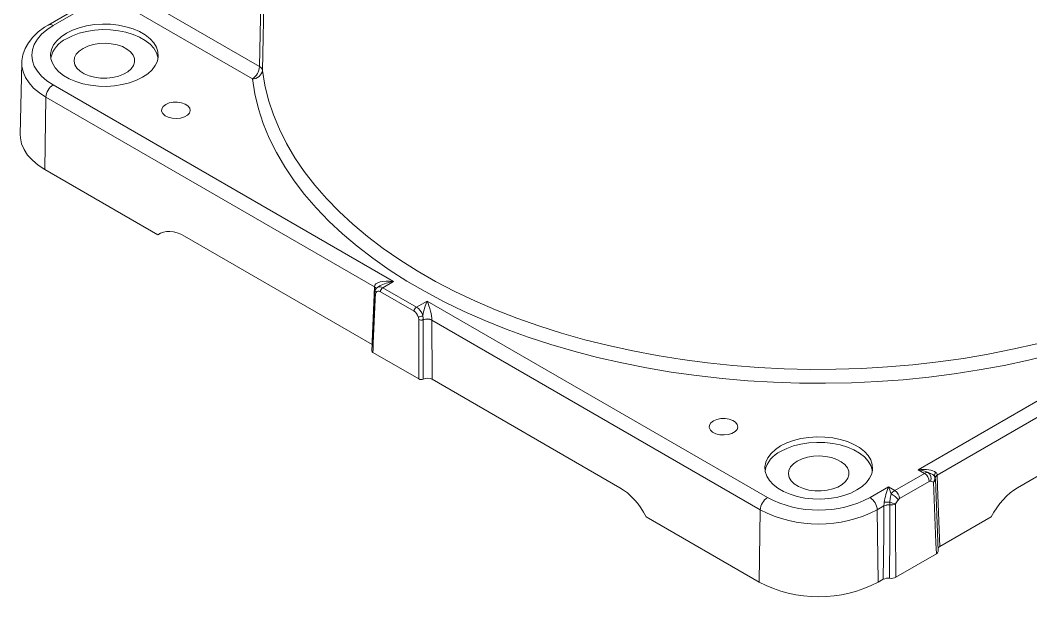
# Model space of a CAD drawing. Header units: millimetres. Extents: x 20 to 768, y 29 to 540.
# Drawn here: x 380 to 440, y 28.6 to 62.8 of the extents above; entities that cross this region are included whole.
import ezdxf

# ---------------------------------------------------------------- set-up
doc = ezdxf.new("R2010")
doc.units = ezdxf.units.MM

msp = doc.modelspace()

# ---------------------------------------------------------------- linework, layer by layer
at = {"color": 7, "linetype": 'Continuous', "lineweight": 15}
for p, q in [((385.529121, 65.080519), (394.187669, 60.082046)), ((384.800608, 64.381462), (381.62709, 62.549428)), ((385.104921, 64.35426), (381.927066, 62.519723)), ((393.76347, 59.355786), (385.104921, 64.35426)), ((380.064392, 60.312913), (379.973448, 56.058997)), ((380.064047, 60.287704), (380.064392, 60.312913)), ((381.927066, 58.998856), (402.139356, 47.330549)), ((381.438554, 53.980907), (381.502866, 58.272596)), ((401.008131, 47.012447), (381.502866, 58.272596)), ((433.311062, 36.15685), (470.020259, 57.348618)), ((469.741769, 56.216704), (434.437952, 35.836244)), ((381.438554, 53.980907), (388.143383, 50.110292)), ((388.313483, 50.208489), (388.143383, 50.110292)), ((400.877049, 43.590095), (389.736864, 50.021186)), ((465.069067, 50.021186), (439.214592, 35.095716)), ((401.078708, 46.867263), (401.07701, 46.864434)), ((401.33942, 47.071633), (401.206093, 46.994664)), ((402.139356, 47.330549), (401.508239, 46.966213)), ((401.508239, 46.966213), (403.510067, 45.810582)), ((401.012717, 46.650442), (400.86033, 43.212932)), ((401.012719, 46.650463), (401.01249, 46.646517)), ((401.014229, 46.653185), (401.014007, 46.64644)), ((401.071251, 46.567876), (401.070961, 46.561439)), ((403.368693, 45.569936), (401.366866, 46.725566)), ((403.510067, 45.810582), (404.141184, 46.174918)), ((404.141184, 46.174918), (424.353474, 34.506612)), ((403.649792, 45.072712), (403.649797, 45.079313)), ((403.907841, 45.067847), (403.907846, 45.061015)), ((423.929275, 33.780352), (404.42401, 45.040502)), ((404.42401, 45.040502), (404.450003, 41.527472)), ((400.918652, 43.1255), (403.646364, 41.550825)), ((415.591338, 35.095716), (404.450003, 41.527472)), ((433.682207, 35.942592), (433.311062, 36.15685)), ((431.924795, 34.92806), (433.682207, 35.942592)), ((433.964952, 35.461301), (432.20754, 34.446768)), ((434.21386, 35.430125), (434.213837, 35.430673)), ((434.505622, 31.341162), (434.330736, 35.601206)), ((434.437656, 35.841278), (434.437952, 35.836244)), ((430.452456, 34.506612), (431.55365, 35.142317)), ((431.55365, 35.142317), (431.924795, 34.92806)), ((423.864963, 29.488663), (423.929275, 33.780352)), ((431.275159, 34.010403), (430.876656, 33.780352)), ((430.940968, 29.488663), (430.876656, 33.780352)), ((431.275159, 34.010403), (431.275258, 34.015665)), ((431.620786, 34.070097), (431.620796, 34.07725)), ((431.966359, 34.133231), (431.966361, 34.132671)), ((417.160135, 33.359278), (423.864963, 29.488663)), ((434.602556, 31.602453), (437.645796, 33.359278)), ((431.984208, 29.784302), (434.38865, 31.172357)), ((430.940968, 29.488663), (431.239178, 29.660816))]:
    msp.add_line(p, q, dxfattribs=at)
at = {"color": 8, "linetype": 'Continuous', "lineweight": 15}
msp.add_line((400.885227, 43.774551), (401.008131, 47.012447), dxfattribs=at)
at = {"color": 7, "linetype": 'Continuous', "lineweight": 15, "flags": 128}
for points in [[(394.187669, 60.082046), (394.347417, 67.820922), (394.490017, 74.72415)], [(394.664312, 74.503033), (394.646196, 73.626766), (394.56476, 69.686968), (394.361819, 59.862124)], [(381.62709, 62.549428), (381.410464, 62.416141), (381.039215, 62.141217), (380.718876, 61.835367), (380.457224, 61.503492), (380.260244, 61.152435), (380.131199, 60.790636), (380.069966, 60.42618), (380.071646, 60.281618)], [(381.927066, 62.519723), (381.555118, 62.274881), (381.24171, 62.004105), (380.992205, 61.71203), (380.810876, 61.403653), (380.70082, 61.084251), (380.663927, 60.75929), (380.70082, 60.434328), (380.810876, 60.114926), (380.992205, 59.806549), (381.24171, 59.514474), (381.555118, 59.243698), (381.927066, 58.998856)], [(382.713817, 62.065541), (382.401844, 61.856266), (382.147389, 61.622484), (381.95613, 61.369421), (381.832345, 61.102728), (381.778795, 60.828362), (381.796678, 60.552455), (381.885595, 60.281169), (382.043558, 60.020561), (382.267041, 59.776457), (382.55105, 59.554305), (382.889238, 59.359073), (383.274056, 59.195119), (383.696903, 59.066105), (384.148338, 58.974916), (384.618271, 58.923585), (385.09621, 58.91326), (385.571476, 58.944173), (386.03345, 59.015634), (386.471817, 59.126044), (386.876781, 59.272939), (387.239299, 59.453036), (387.55127, 59.662313), (387.805727, 59.896094), (387.996985, 60.149159), (388.120773, 60.415851), (388.17432, 60.690215), (388.156438, 60.966125), (388.06752, 61.237412), (387.909556, 61.498018), (387.686074, 61.742124), (387.402068, 61.964274), (387.063879, 62.159506), (386.67906, 62.323461), (386.256211, 62.452474), (385.804778, 62.543665), (385.334845, 62.594996), (384.856906, 62.605318), (384.381641, 62.574406), (383.919666, 62.502946), (383.481298, 62.392534), (383.076332, 62.24564), (382.713817, 62.065541)], [(388.16403, 60.595982), (388.156438, 60.639509), (388.06752, 60.910795), (387.909556, 61.171402), (387.686074, 61.415507), (387.402068, 61.637658), (387.063879, 61.83289), (386.67906, 61.996844), (386.256211, 62.125858), (385.804778, 62.217048), (385.334845, 62.268379), (384.856906, 62.278702), (384.381641, 62.247789), (383.919666, 62.176329), (383.481298, 62.065917), (383.076332, 61.919023), (382.713817, 61.738925)], [(383.703766, 61.167439), (383.473609, 61.004492), (383.304981, 60.818134), (383.204792, 60.615994), (383.177135, 60.40635), (383.223149, 60.197782), (383.340947, 59.998832), (383.525708, 59.817644), (383.769865, 59.661634), (384.063424, 59.537191), (384.394372, 59.449408), (384.749149, 59.401882), (385.113239, 59.396556), (385.471732, 59.433648), (385.809952, 59.511641), (386.114054, 59.627341), (386.371586, 59.776011), (386.572007, 59.951566), (386.707109, 60.146816), (386.771361, 60.353769), (386.762135, 60.563954), (386.679808, 60.768763), (386.527746, 60.959813), (386.312182, 61.129283), (386.041936, 61.270231), (385.728075, 61.376892), (385.383445, 61.444894), (385.022158, 61.471458), (384.659004, 61.455493), (384.308847, 61.397653), (383.986032, 61.300308), (383.703766, 61.167439)], [(388.618158, 57.84063), (388.4677, 57.722943), (388.384018, 57.584883), (388.374544, 57.438717), (388.440122, 57.297432), (388.574923, 57.173583), (388.766971, 57.078174), (388.999204, 57.019683), (389.250982, 57.003305), (389.499937, 57.030499), (389.723945, 57.098845), (389.903107, 57.202273), (390.0215, 57.331591), (390.068605, 57.475309), (390.040235, 57.620658), (389.938915, 57.754722), (389.773643, 57.86559), (389.559108, 57.943409), (389.314368, 57.981266), (389.061174, 57.975797), (388.822021, 57.927488), (388.618158, 57.84063)], [(379.973448, 56.058997), (379.982195, 55.848953), (380.055025, 55.502695), (380.19962, 55.164028), (380.413876, 54.837894), (380.694665, 54.529046), (381.037892, 54.241988), (381.438554, 53.980907)], [(401.205117, 46.987352), (401.114194, 46.917431), (401.076982, 46.864384)], [(401.108603, 46.686682), (401.074415, 46.597153), (401.071251, 46.567876)], [(403.649797, 45.079313), (403.629004, 45.203299), (403.618648, 45.237664)], [(421.14507, 39.063244), (420.994613, 38.945556), (420.910929, 38.807496), (420.901456, 38.661331), (420.967033, 38.520046), (421.101836, 38.396197), (421.293883, 38.300787), (421.526115, 38.242297), (421.777893, 38.225919), (422.026848, 38.253112), (422.250858, 38.321458), (422.43002, 38.424886), (422.548411, 38.554204), (422.595517, 38.697923), (422.567147, 38.843271), (422.465827, 38.977336), (422.300555, 39.088203), (422.086019, 39.166022), (421.84128, 39.203879), (421.588086, 39.198411), (421.348933, 39.150101), (421.14507, 39.063244)], [(425.140223, 37.573298), (424.828252, 37.364021), (424.573795, 37.130241), (424.382539, 36.877177), (424.258751, 36.610485), (424.205202, 36.336119), (424.223087, 36.060211), (424.312004, 35.788924), (424.469966, 35.528317), (424.69345, 35.284212), (424.977456, 35.062062), (425.315645, 34.86683), (425.700465, 34.702875), (426.123311, 34.573861), (426.574746, 34.482671), (427.044679, 34.43134), (427.522616, 34.421017), (427.997883, 34.45193), (428.459859, 34.52339), (428.898224, 34.633801), (429.30319, 34.780695), (429.665705, 34.960793), (429.977678, 35.170069), (430.232134, 35.403851), (430.423394, 35.656915), (430.547179, 35.923608), (430.600727, 36.197972), (430.582846, 36.473881), (430.493929, 36.745167), (430.335965, 37.005774), (430.112483, 37.249879), (429.828474, 37.472031), (429.490286, 37.667263), (429.105468, 37.831216), (428.68262, 37.96023), (428.231187, 38.05142), (427.761254, 38.102751), (427.283313, 38.113075), (426.808048, 38.082162), (426.346074, 38.010702), (425.907705, 37.900291), (425.502741, 37.753395), (425.140223, 37.573298)], [(430.590437, 36.103739), (430.582846, 36.147264), (430.493929, 36.418551), (430.335965, 36.679157), (430.112483, 36.923263), (429.828474, 37.145415), (429.490286, 37.340647), (429.105468, 37.5046), (428.68262, 37.633613), (428.231187, 37.724804), (427.761254, 37.776135), (427.283313, 37.786458), (426.808048, 37.755546), (426.346074, 37.684085), (425.907705, 37.573674), (425.502741, 37.426779), (425.140223, 37.246682)], [(426.130173, 36.675196), (425.900015, 36.512249), (425.73139, 36.325889), (425.631198, 36.123751), (425.603544, 35.914105), (425.649555, 35.705539), (425.767354, 35.506589), (425.952115, 35.325401), (426.196274, 35.16939), (426.489833, 35.044946), (426.820778, 34.957165), (427.175556, 34.909639), (427.539646, 34.904313), (427.898138, 34.941405), (428.236358, 35.019398), (428.540462, 35.135097), (428.797994, 35.283767), (428.998413, 35.459323), (429.133515, 35.654573), (429.197768, 35.861526), (429.188542, 36.071711), (429.106214, 36.276519), (428.954155, 36.467569), (428.738591, 36.637038), (428.468343, 36.777988), (428.154482, 36.884649), (427.809851, 36.952651), (427.448566, 36.979214), (427.08541, 36.963249), (426.735256, 36.905409), (426.412439, 36.808065), (426.130173, 36.675196)], [(433.905777, 35.997871), (434.177363, 35.875951), (434.277041, 35.779744)], [(434.213837, 35.430673), (434.092973, 35.471142), (434.039846, 35.479514)], [(434.38865, 31.172357), (434.361834, 31.826452), (434.21386, 35.430125)], [(434.330485, 35.608184), (434.326445, 35.648024), (434.316233, 35.69705)], [(434.437952, 35.836244), (434.463456, 35.18669), (434.564583, 32.587927), (434.602556, 31.602453)], [(431.616375, 34.243775), (431.63668, 34.445446), (431.70233, 34.725847)], [(431.620796, 34.07725), (431.616932, 34.157922), (431.616375, 34.243775)], [(432.133753, 34.37915), (432.082351, 34.310434), (431.966359, 34.133231)], [(431.239178, 29.660816), (431.260816, 32.33013), (431.275159, 34.010403)], [(431.611741, 29.722574), (431.617048, 32.39381), (431.620786, 34.070097)], [(431.966361, 34.132671), (431.971793, 32.795901), (431.984208, 29.784302)], [(434.38865, 31.172357), (434.466311, 31.235592), (434.503333, 31.310103), (434.500248, 31.340835)], [(434.602556, 31.602453), (434.5429, 31.558459), (434.499329, 31.494421)]]:
    msp.add_lwpolyline(points, dxfattribs=at)
at = {"color": 8, "linetype": 'Continuous', "lineweight": 15, "flags": 128}
for points in [[(381.502866, 58.272596), (381.109487, 58.528931), (380.772497, 58.810772), (380.496813, 59.114006), (380.286451, 59.434211), (380.144484, 59.766722), (380.07298, 60.106686), (380.064047, 60.287704)], [(394.361819, 59.862124), (394.507923, 58.979945), (394.724666, 58.102619), (395.01158, 57.232032), (395.368051, 56.370052), (395.793314, 55.518532), (396.286454, 54.6793), (396.846414, 53.854157), (397.471991, 53.044876), (398.161841, 52.253195), (398.914481, 51.480812), (399.728298, 50.729388), (400.601544, 50.000537), (401.532343, 49.295822), (402.518694, 48.616756), (403.558482, 47.964799), (404.649473, 47.341351), (405.789325, 46.747749), (406.975589, 46.185269), (408.205719, 45.65512), (409.477073, 45.158438), (410.78692, 44.696291), (412.13245, 44.269671), (413.51077, 43.879494), (414.91892, 43.526598), (416.353881, 43.211742), (417.812567, 42.935599), (419.291848, 42.698766), (420.788546, 42.501748), (422.299448, 42.34497), (423.82131, 42.228769), (425.350863, 42.153393), (426.884822, 42.119005), (428.419893, 42.125679), (429.95278, 42.173399), (431.480194, 42.262065), (432.998851, 42.391483), (434.505492, 42.561379), (435.996881, 42.771387), (437.469815, 43.021055), (438.921133, 43.309847), (440.347716, 43.637144)], [(441.280552, 43.013546), (439.859269, 42.665516), (438.411887, 42.355397), (436.941438, 42.08384), (435.451001, 41.851416), (433.943701, 41.65861), (432.422696, 41.505826), (430.891174, 41.393385), (429.352345, 41.32152), (427.809427, 41.290386), (426.265659, 41.300044), (424.724275, 41.350477), (423.188503, 41.441577), (421.661562, 41.573155), (420.146651, 41.744934), (418.646944, 41.956554), (417.165584, 42.207573), (415.705676, 42.497463), (414.270276, 42.825618), (412.862394, 43.19135), (411.484978, 43.593893), (410.140919, 44.032404), (408.833027, 44.505962), (407.564045, 45.013576), (406.336635, 45.554185), (405.153362, 46.126651), (404.016712, 46.729778), (402.929064, 47.362302), (401.892697, 48.022898), (400.909781, 48.710179), (399.982378, 49.422708), (399.112432, 50.158992), (398.301762, 50.917485), (397.55207, 51.696601), (396.864925, 52.494707), (396.241767, 53.310129), (395.683904, 54.141161), (395.1925, 54.986058), (394.768589, 55.843052), (394.41306, 56.71035), (394.126652, 57.586128), (393.909971, 58.468558), (393.76347, 59.355786), (393.76347, 59.355786)], [(434.277041, 35.779744), (434.311238, 35.713312), (434.314467, 35.69658)]]:
    msp.add_lwpolyline(points, dxfattribs=at)
at = {"color": 8, "linetype": 'Continuous', "lineweight": 15}
for centre, radius, start, end in [((381.751928, 62.280702), 0.296319, 53.76868936, 114.89489221), ((400.884545, 46.789599), 0.254823, 26.9331829, 60.98844603), ((400.892781, 46.801277), 0.244453, 26.10159282, 61.7801106), ((401.217829, 46.797779), 0.155797, 154.67023825, 225.48675386), ((401.11529, 46.654536), 0.103112, 184.46059229, 244.53838153), ((434.137482, 35.604984), 0.190301, 293.65520196, 0.93095109), ((434.132696, 35.611084), 0.198328, 294.15722994, 357.14532593), ((434.530828, 35.652278), 0.210718, 116.24205897, 175.39193972), ((434.537671, 35.640178), 0.219968, 116.95786711, 169.24293717)]:
    msp.add_arc(centre, radius, start, end, dxfattribs=at)
at = {"color": 7, "linetype": 'Continuous', "lineweight": 15}
for centre, radius, start, end in [((383.422187, 60.220238), 1.675768, 115.00605392, 167.04288653), ((393.264703, 60.134125), 0.924435, 302.65214725, 356.77043539), ((394.049004, 59.793327), 0.320291, 12.40354705, 64.3459904), ((393.784037, 59.938191), 0.582768, 267.9774744, 352.49997504), ((382.425837, 58.220515), 0.924439, 122.65229328, 176.77031025), ((401.379774, 46.666507), 0.363581, 142.72196363, 182.06894438), ((401.674794, 46.706516), 0.308517, 122.6739078, 176.45996699), ((401.1157, 46.660975), 0.103166, 184.11403233, 244.47842675), ((403.676622, 45.550886), 0.308517, 122.6739078, 176.45996699), ((403.579942, 45.888608), 0.652094, 273.40293689, 298.09881388), ((403.792466, 45.36792), 0.327877, 244.20554718, 290.60371158), ((403.792216, 45.37509), 0.328279, 244.2888459, 290.62285387), ((402.33922, 45.058809), 1.568648, 0.33013709, 9.33938549), ((404.13909, 44.453347), 0.656572, 64.28928842, 110.62232839), ((404.142216, 44.454104), 0.650592, 64.33332323, 111.11498115), ((400.95782, 43.213719), 0.096524, 180.45580186, 246.05943968), ((403.7882, 41.81943), 0.303754, 242.16394151, 294.51092535), ((425.848611, 35.727982), 1.675787, 115.00637892, 167.04256153), ((433.349095, 35.423201), 0.617034, 3.54007323, 57.3258371), ((433.652251, 35.655782), 0.425794, 335.54527541, 53.45741001), ((433.937965, 35.66088), 0.359306, 320.15596913, 19.31827298), ((434.555949, 35.807689), 0.280305, 135.29202264, 185.721543), ((434.198855, 35.824979), 0.239356, 3.90458204, 48.73016954), ((431.591683, 34.408668), 0.617034, 3.54007323, 57.3258371), ((424.852246, 33.72827), 0.924439, 122.65229328, 176.77031025), ((427.402965, 40.392107), 6.628608, 242.60966852, 297.39033148), ((429.953685, 33.72827), 0.924439, 3.22968974, 57.34770672), ((432.882783, 34.002411), 1.607579, 171.65293825, 179.52763043), ((431.549834, 30.365821), 3.878525, 89.0169599, 93.80823669), ((432.308237, 35.824921), 1.72589, 246.3672705, 258.57481678), ((430.893626, 33.277737), 1.658621, 41.60972421, 60.81864153), ((427.402965, 40.460175), 7.529047, 242.5243336, 297.4756664), ((431.550002, 33.449502), 0.624619, 83.49307805, 116.10503385), ((431.554558, 33.448742), 0.631989, 83.98380705, 116.22764266), ((431.685971, 34.695633), 0.628923, 264.050853, 296.4761121), ((431.695286, 34.711977), 0.639083, 263.30656247, 295.09742591), ((427.402965, 36.292158), 7.668442, 242.52434188, 297.47565812), ((431.522391, 29.106942), 0.622082, 81.74197814, 117.08206968), ((431.702903, 30.327092), 0.611353, 261.42434124, 297.3957756)]:
    msp.add_arc(centre, radius, start, end, dxfattribs=at)
for centre, major_axis, ratio, start_param, end_param in [((389.699837, 47.550189), (-1.459839, 2.621119), 0.587367049, 5.506906491, 6.347975162), ((401.432007, 47.248968), (0.318742, 0.508657), 0.551683089, 2.349922548, 2.358649194), ((402.139356, 46.840624), (1.128237, -0.199267), 0.422272484, 1.645239511, 3.189855899), ((402.139356, 46.840624), (1.128237, 0.199267), 0.422272484, 2.281670041, 2.322381127), ((400.240073, 37.717895), (2.543796, 56.123104), 0.007744138, 4.809242247, 4.870973507), ((401.359459, 46.394674), (-0.191896, 0.351045), 0.592289761, 5.511664191, 6.627799195), ((403.502659, 45.316381), (-0.291967, 0.524224), 0.587368305, 4.390772675, 5.506907678), ((404.141184, 45.684994), (0.235328, 0.815198), 0.192479765, 0.982724479, 2.098859483), ((404.141184, 45.684994), (-0.235328, 0.815198), 0.192479765, 3.75584444, 5.300460828), ((403.361286, 45.239043), (-0.191896, 0.351045), 0.592289761, 4.395529188, 5.511664191), ((404.068635, 35.507713), (-0.001999, 57.592703), 0.007369072, 1.403942884, 1.465674144), ((404.210008, 35.585051), (-0.142422, 57.513648), 0.004912854, 1.405269198, 1.467005186), ((404.848533, 45.27665), (0.279349, 0.53134), 0.601976412, 2.306134323, 2.314860969), ((404.167248, 41.364091), (0.400008, -0.000066), 0.577551486, 0.785817149, 2.255750411), ((433.311063, 35.666925), (1.128237, 0.199267), 0.422272484, 0.317279299, 1.496353142), ((433.311063, 35.666925), (1.128237, -0.199267), 0.422272484, 1.091750128, 1.645239511), ((433.68591, 35.45053), (0.29601, 0.521912), 0.582398096, 0.227385737, 0.78087512), ((433.968656, 35.295855), (0.095948, 0.175522), 0.592289761, 0.218031732, 0.771521116), ((415.554311, 32.624719), (-1.459839, 2.621119), 0.587367049, 4.66583782, 5.506906491), ((431.55365, 34.652392), (0.235328, 0.815198), 0.192479765, 0.982724479, 2.161798322), ((431.55365, 34.652392), (-0.235328, 0.815198), 0.192479765, 4.746971445, 5.300460828), ((431.928497, 34.435997), (0.29601, 0.521912), 0.582398096, 0.78087512, 1.334364504), ((439.25162, 32.624719), (1.459839, 2.621119), 0.587367049, 0.776278816, 1.617347487), ((432.211243, 34.281321), (0.095948, 0.175522), 0.592289761, 0.771521116, 1.3250105)]:
    msp.add_ellipse(centre, major_axis=major_axis, ratio=ratio, start_param=start_param, end_param=end_param, dxfattribs=at)
at = {"color": 8, "linetype": 'Continuous', "lineweight": 15}
for centre, major_axis, ratio, start_param, end_param in [((401.500832, 46.472012), (-0.291967, 0.524224), 0.587368305, 5.506907678, 6.300516902), ((402.139356, 46.840624), (1.128237, 0.199267), 0.422272484, 1.496353142, 2.281670041)]:
    msp.add_ellipse(centre, major_axis=major_axis, ratio=ratio, start_param=start_param, end_param=end_param, dxfattribs=at)

doc.saveas('drawing.dxf')
